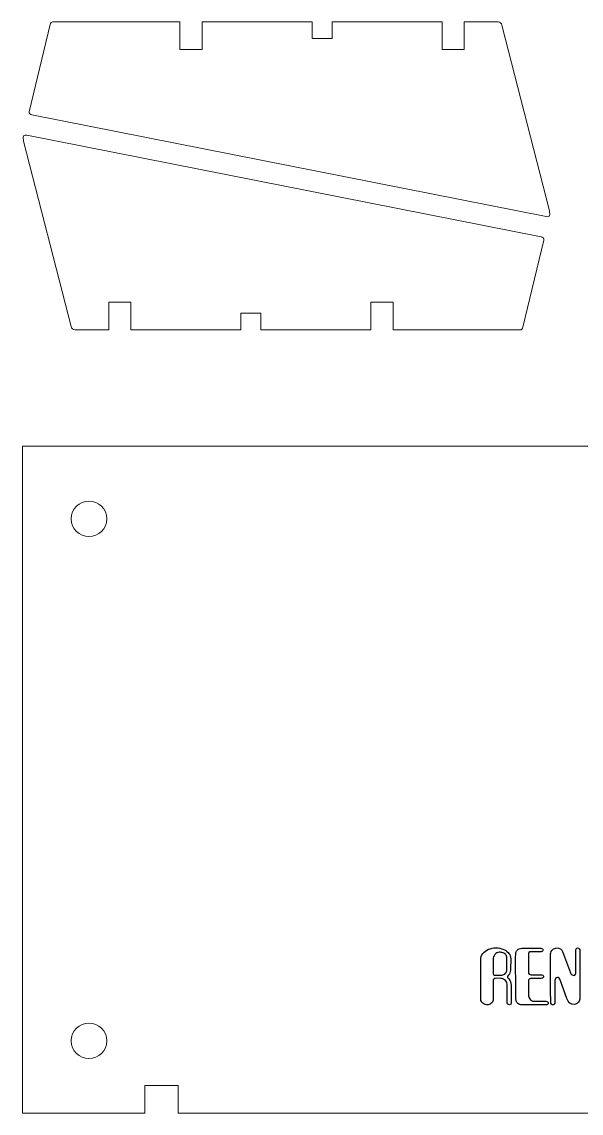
# Model space of a CAD drawing. Header units: millimetres. Extents: x -44 to 61, y -53 to 109.
# Drawn here: x -43.9 to 6.4, y 10.7 to 108.9 of the extents above; entities that cross this region are included whole.
import ezdxf

# ---------------------------------------------------------------- set-up
doc = ezdxf.new("R2010")
doc.units = ezdxf.units.MM
doc.header["$MEASUREMENT"] = 0
doc.layers.add('Layer 1', color=7, linetype='Continuous')

msp = doc.modelspace()

# ---------------------------------------------------------------- linework, layer by layer
at = {"layer": 'Layer 1', "color": 250, "lineweight": 20}
for centre in [(-37.873, 64.2107), (-37.873, 17.2443)]:
    msp.add_ellipse(centre, major_axis=(0, 1.6), ratio=1, dxfattribs=at)
for points, knots in [([(-43.0225, 100.5494), (-43.0225, 100.5494), (3.2904, 91.4122), (3.2904, 91.4122), (3.2904, 91.4122), (3.4785, 91.3752), (3.7389, 91.3463), (3.5794, 91.9342), (3.5794, 91.9342), (3.5794, 91.9342), (-0.6914, 108.6351), (-0.6914, 108.6351), (-0.6914, 108.6351), (-0.7493, 108.8171), (-0.8639, 108.9177), (-1.0417, 108.9192), (-1.0417, 108.9192), (-1.0417, 108.9192), (-4.0892, 108.928), (-4.0892, 108.928), (-4.0892, 108.928), (-4.0892, 108.928), (-4.0892, 106.4279), (-4.0892, 106.4279), (-4.0892, 106.4279), (-4.0892, 106.4279), (-6.0892, 106.4279), (-6.0892, 106.4279), (-6.0892, 106.4279), (-6.0892, 106.4279), (-6.0892, 108.928), (-6.0892, 108.928), (-6.0892, 108.928), (-6.0892, 108.928), (-15.9892, 108.928), (-15.9892, 108.928), (-15.9892, 108.928), (-15.9892, 108.928), (-15.9893, 107.428), (-15.9893, 107.428), (-15.9893, 107.428), (-15.9893, 107.428), (-17.7893, 107.428), (-17.7893, 107.428), (-17.7893, 107.428), (-17.7893, 107.428), (-17.7892, 108.928), (-17.7892, 108.928), (-17.7892, 108.928), (-17.7892, 108.928), (-27.6892, 108.928), (-27.6892, 108.928), (-27.6892, 108.928), (-27.6892, 108.928), (-27.6892, 106.4279), (-27.6892, 106.4279), (-27.6892, 106.4279), (-27.6892, 106.4279), (-29.6892, 106.4279), (-29.6892, 106.4279), (-29.6892, 106.4279), (-29.6892, 106.4279), (-29.6892, 108.928), (-29.6892, 108.928), (-29.6892, 108.928), (-29.6892, 108.928), (-41.1191, 108.9281), (-41.1191, 108.9281), (-41.1191, 108.9281), (-41.3004, 108.9275), (-41.3191, 108.8194), (-41.3612, 108.692), (-41.3612, 108.692), (-41.3612, 108.692), (-43.2575, 100.8418), (-43.2575, 100.8418), (-43.2575, 100.8418), (-43.2949, 100.7058), (-43.1586, 100.5761), (-43.0225, 100.5494)], [0, 0, 0, 0, 0.047619, 0.047619, 0.047619, 0.047619, 0.0952381, 0.0952381, 0.0952381, 0.0952381, 0.1428571, 0.1428571, 0.1428571, 0.1428571, 0.1904762, 0.1904762, 0.1904762, 0.1904762, 0.2380952, 0.2380952, 0.2380952, 0.2380952, 0.2857143, 0.2857143, 0.2857143, 0.2857143, 0.3333333, 0.3333333, 0.3333333, 0.3333333, 0.3809524, 0.3809524, 0.3809524, 0.3809524, 0.4285714, 0.4285714, 0.4285714, 0.4285714, 0.4761905, 0.4761905, 0.4761905, 0.4761905, 0.5238095, 0.5238095, 0.5238095, 0.5238095, 0.5714286, 0.5714286, 0.5714286, 0.5714286, 0.6190476, 0.6190476, 0.6190476, 0.6190476, 0.6666667, 0.6666667, 0.6666667, 0.6666667, 0.7142857, 0.7142857, 0.7142857, 0.7142857, 0.7619048, 0.7619048, 0.7619048, 0.7619048, 0.8095238, 0.8095238, 0.8095238, 0.8095238, 0.8571429, 0.8571429, 0.8571429, 0.8571429, 0.9047619, 0.9047619, 0.9047619, 0.9047619, 1, 1, 1, 1]), ([(2.8406, 89.5865), (2.8406, 89.5865), (-43.4723, 98.7237), (-43.4723, 98.7237), (-43.4723, 98.7237), (-43.6604, 98.7607), (-43.9208, 98.7896), (-43.7613, 98.2017), (-43.7613, 98.2017), (-43.7613, 98.2017), (-39.4905, 81.5008), (-39.4905, 81.5008), (-39.4905, 81.5008), (-39.4326, 81.3188), (-39.318, 81.2182), (-39.1402, 81.2167), (-39.1402, 81.2167), (-39.1402, 81.2167), (-36.0927, 81.2079), (-36.0927, 81.2079), (-36.0927, 81.2079), (-36.0927, 81.2079), (-36.0927, 83.708), (-36.0927, 83.708), (-36.0927, 83.708), (-36.0927, 83.708), (-34.0927, 83.708), (-34.0927, 83.708), (-34.0927, 83.708), (-34.0927, 83.708), (-34.0927, 81.2079), (-34.0927, 81.2079), (-34.0927, 81.2079), (-34.0927, 81.2079), (-24.1927, 81.2079), (-24.1927, 81.2079), (-24.1927, 81.2079), (-24.1927, 81.2079), (-24.1926, 82.7079), (-24.1926, 82.7079), (-24.1926, 82.7079), (-24.1926, 82.7079), (-22.3926, 82.7079), (-22.3926, 82.7079), (-22.3926, 82.7079), (-22.3926, 82.7079), (-22.3927, 81.2079), (-22.3927, 81.2079), (-22.3927, 81.2079), (-22.3927, 81.2079), (-12.4927, 81.2079), (-12.4927, 81.2079), (-12.4927, 81.2079), (-12.4927, 81.2079), (-12.4927, 83.708), (-12.4927, 83.708), (-12.4927, 83.708), (-12.4927, 83.708), (-10.4927, 83.708), (-10.4927, 83.708), (-10.4927, 83.708), (-10.4927, 83.708), (-10.4927, 81.2079), (-10.4927, 81.2079), (-10.4927, 81.2079), (-10.4927, 81.2079), (0.9372, 81.2078), (0.9372, 81.2078), (0.9372, 81.2078), (1.1185, 81.2084), (1.1372, 81.3165), (1.1793, 81.4439), (1.1793, 81.4439), (1.1793, 81.4439), (3.0756, 89.2941), (3.0756, 89.2941), (3.0756, 89.2941), (3.113, 89.4301), (2.9767, 89.5598), (2.8406, 89.5865)], [0, 0, 0, 0, 0.047619, 0.047619, 0.047619, 0.047619, 0.0952381, 0.0952381, 0.0952381, 0.0952381, 0.1428571, 0.1428571, 0.1428571, 0.1428571, 0.1904762, 0.1904762, 0.1904762, 0.1904762, 0.2380952, 0.2380952, 0.2380952, 0.2380952, 0.2857143, 0.2857143, 0.2857143, 0.2857143, 0.3333333, 0.3333333, 0.3333333, 0.3333333, 0.3809524, 0.3809524, 0.3809524, 0.3809524, 0.4285714, 0.4285714, 0.4285714, 0.4285714, 0.4761905, 0.4761905, 0.4761905, 0.4761905, 0.5238095, 0.5238095, 0.5238095, 0.5238095, 0.5714286, 0.5714286, 0.5714286, 0.5714286, 0.6190476, 0.6190476, 0.6190476, 0.6190476, 0.6666667, 0.6666667, 0.6666667, 0.6666667, 0.7142857, 0.7142857, 0.7142857, 0.7142857, 0.7619048, 0.7619048, 0.7619048, 0.7619048, 0.8095238, 0.8095238, 0.8095238, 0.8095238, 0.8571429, 0.8571429, 0.8571429, 0.8571429, 0.9047619, 0.9047619, 0.9047619, 0.9047619, 1, 1, 1, 1]), ([(61.1429, 70.7326), (61.1429, 70.7326), (-43.8571, 70.7326), (-43.8571, 70.7326), (-43.8571, 70.7326), (-43.8571, 70.7326), (-43.8571, 10.7326), (-43.8571, 10.7326), (-43.8571, 10.7326), (-43.8571, 10.7326), (-32.8571, 10.7326), (-32.8571, 10.7326), (-32.8571, 10.7326), (-32.8571, 10.7326), (-32.8571, 13.2326), (-32.8571, 13.2326), (-32.8571, 13.2326), (-32.8571, 13.2326), (-29.8571, 13.2326), (-29.8571, 13.2326), (-29.8571, 13.2326), (-29.8571, 13.2326), (-29.8571, 10.7326), (-29.8571, 10.7326), (-29.8571, 10.7326), (-29.8571, 10.7326), (47.1429, 10.7326), (47.1429, 10.7326), (47.1429, 10.7326), (47.1429, 10.7326), (47.1429, 13.2326), (47.1429, 13.2326), (47.1429, 13.2326), (47.1429, 13.2326), (50.1429, 13.2326), (50.1429, 13.2326), (50.1429, 13.2326), (50.1429, 13.2326), (50.1429, 10.7326), (50.1429, 10.7326), (50.1429, 10.7326), (50.1429, 10.7326), (61.1429, 10.7326), (61.1429, 10.7326), (61.1429, 10.7326), (61.1429, 10.7326), (61.1429, 70.7326), (61.1429, 70.7326)], [0, 0, 0, 0, 0.0769231, 0.0769231, 0.0769231, 0.0769231, 0.1538462, 0.1538462, 0.1538462, 0.1538462, 0.2307692, 0.2307692, 0.2307692, 0.2307692, 0.3076923, 0.3076923, 0.3076923, 0.3076923, 0.3846154, 0.3846154, 0.3846154, 0.3846154, 0.4615385, 0.4615385, 0.4615385, 0.4615385, 0.5384615, 0.5384615, 0.5384615, 0.5384615, 0.6153846, 0.6153846, 0.6153846, 0.6153846, 0.6923077, 0.6923077, 0.6923077, 0.6923077, 0.7692308, 0.7692308, 0.7692308, 0.7692308, 0.8461538, 0.8461538, 0.8461538, 0.8461538, 1, 1, 1, 1])]:
    msp.add_open_spline(points, degree=3, knots=knots, dxfattribs=at)
at = {"layer": 'Layer 1', "color": 242}
for points, knots in [([(-2.5946, 20.9661), (-2.5946, 20.8211), (-2.5321, 20.7047), (-2.4093, 20.6158), (-2.4093, 20.6158), (-2.2866, 20.528), (-2.1321, 20.4835), (-1.9458, 20.4835), (-1.9458, 20.4835), (-1.8146, 20.5047), (-1.7045, 20.5618), (-1.6156, 20.655), (-1.6156, 20.655), (-1.5267, 20.7481), (-1.4822, 20.8603), (-1.4822, 20.9915), (-1.4822, 20.9915), (-1.4822, 20.9915), (-1.4896, 22.4647), (-1.4896, 22.4647), (-1.4896, 22.4647), (-1.4896, 22.4827), (-1.4907, 22.5081), (-1.4928, 22.5409), (-1.4928, 22.5409), (-1.4949, 22.5737), (-1.496, 22.5991), (-1.496, 22.6171), (-1.496, 22.6171), (-1.496, 22.6975), (-1.4727, 22.7589), (-1.4261, 22.8013), (-1.4261, 22.8013), (-1.3753, 22.8478), (-1.2949, 22.8711), (-1.1848, 22.8711), (-1.1848, 22.8711), (-1.1848, 22.8711), (-0.7784, 22.8457), (-0.7784, 22.8457), (-0.7784, 22.8457), (-0.6779, 22.8415), (-0.5763, 22.8065), (-0.4736, 22.7441), (-0.4736, 22.7441), (-0.3085, 22.634), (-0.226, 22.4986), (-0.226, 22.3377), (-0.226, 22.3377), (-0.226, 22.3377), (-0.226, 20.6804), (-0.226, 20.6804), (-0.226, 20.6804), (-0.226, 20.6264), (-0.2048, 20.5819), (-0.1636, 20.5449), (-0.1636, 20.5449), (-0.1212, 20.5078), (-0.0725, 20.4899), (-0.0164, 20.4899), (-0.0164, 20.4899), (0.0291, 20.4962), (0.0661, 20.5174), (0.0968, 20.5534), (0.0968, 20.5534), (0.1264, 20.5893), (0.1412, 20.6317), (0.1412, 20.6804), (0.1412, 20.6804), (0.1412, 20.6804), (0.1349, 22.2615), (0.1349, 22.2615), (0.1349, 22.2615), (0.1349, 22.4626), (0.0672, 22.6489), (-0.0683, 22.8203), (-0.0683, 22.8203), (-0.0768, 22.833), (-0.1011, 22.8521), (-0.1392, 22.8785), (-0.1392, 22.8785), (-0.1773, 22.905), (-0.2006, 22.9314), (-0.2069, 22.96), (-0.2069, 22.96), (-0.2069, 23.0108), (-0.1794, 23.0648), (-0.1233, 23.123), (-0.1233, 23.123), (-0.0662, 23.1801), (-0.0334, 23.2214), (-0.0228, 23.2468), (-0.0228, 23.2468), (0.0481, 23.4077), (0.0841, 23.5558), (0.0841, 23.6903), (0.0841, 23.6903), (0.0841, 23.6903), (0.0968, 24.6311), (0.0968, 24.6311), (0.0968, 24.6311), (0.0968, 24.8131), (0.0439, 24.9719), (-0.0598, 25.1074), (-0.0598, 25.1074), (-0.1646, 25.2428), (-0.3011, 25.3508), (-0.4715, 25.4302), (-0.4715, 25.4302), (-0.6419, 25.5106), (-0.8292, 25.5656), (-1.0324, 25.5953), (-1.0324, 25.5953), (-1.079, 25.6037), (-1.151, 25.608), (-1.2483, 25.608), (-1.2483, 25.608), (-1.4769, 25.608), (-1.695, 25.5635), (-1.9045, 25.4746), (-1.9045, 25.4746), (-2.113, 25.3857), (-2.2823, 25.2587), (-2.4115, 25.0936), (-2.4115, 25.0936), (-2.5416, 24.9296), (-2.6062, 24.7412), (-2.6062, 24.5285), (-2.6062, 24.5285), (-2.6062, 24.5285), (-2.5998, 21.2773), (-2.5998, 21.2773), (-2.5998, 21.2773), (-2.5998, 21.2773), (-2.5946, 20.9661), (-2.5946, 20.9661)], [0, 0, 0, 0, 0.0285714, 0.0285714, 0.0285714, 0.0285714, 0.0571429, 0.0571429, 0.0571429, 0.0571429, 0.0857143, 0.0857143, 0.0857143, 0.0857143, 0.1142857, 0.1142857, 0.1142857, 0.1142857, 0.1428571, 0.1428571, 0.1428571, 0.1428571, 0.1714286, 0.1714286, 0.1714286, 0.1714286, 0.2, 0.2, 0.2, 0.2, 0.2285714, 0.2285714, 0.2285714, 0.2285714, 0.2571429, 0.2571429, 0.2571429, 0.2571429, 0.2857143, 0.2857143, 0.2857143, 0.2857143, 0.3142857, 0.3142857, 0.3142857, 0.3142857, 0.3428571, 0.3428571, 0.3428571, 0.3428571, 0.3714286, 0.3714286, 0.3714286, 0.3714286, 0.4, 0.4, 0.4, 0.4, 0.4285714, 0.4285714, 0.4285714, 0.4285714, 0.4571429, 0.4571429, 0.4571429, 0.4571429, 0.4857143, 0.4857143, 0.4857143, 0.4857143, 0.5142857, 0.5142857, 0.5142857, 0.5142857, 0.5428571, 0.5428571, 0.5428571, 0.5428571, 0.5714286, 0.5714286, 0.5714286, 0.5714286, 0.6, 0.6, 0.6, 0.6, 0.6285714, 0.6285714, 0.6285714, 0.6285714, 0.6571429, 0.6571429, 0.6571429, 0.6571429, 0.6857143, 0.6857143, 0.6857143, 0.6857143, 0.7142857, 0.7142857, 0.7142857, 0.7142857, 0.7428571, 0.7428571, 0.7428571, 0.7428571, 0.7714286, 0.7714286, 0.7714286, 0.7714286, 0.8, 0.8, 0.8, 0.8, 0.8285714, 0.8285714, 0.8285714, 0.8285714, 0.8571429, 0.8571429, 0.8571429, 0.8571429, 0.8857143, 0.8857143, 0.8857143, 0.8857143, 0.9142857, 0.9142857, 0.9142857, 0.9142857, 0.9428571, 0.9428571, 0.9428571, 0.9428571, 1, 1, 1, 1]), ([(0.5551, 21.1249), (0.5551, 21.0031), (0.5667, 20.9037), (0.5921, 20.8253), (0.5921, 20.8253), (0.6165, 20.747), (0.6683, 20.6761), (0.7456, 20.6105), (0.7456, 20.6105), (0.8525, 20.5216), (0.9774, 20.4771), (1.1203, 20.4771), (1.1203, 20.4771), (1.1203, 20.4771), (3.2729, 20.4771), (3.2729, 20.4771), (3.2729, 20.4771), (3.3248, 20.4771), (3.3703, 20.492), (3.4105, 20.5216), (3.4105, 20.5216), (3.4496, 20.5523), (3.4698, 20.5893), (3.4698, 20.6348), (3.4698, 20.6348), (3.4698, 20.6846), (3.4496, 20.7248), (3.4094, 20.7555), (3.4094, 20.7555), (3.3692, 20.7862), (3.3216, 20.801), (3.2666, 20.801), (3.2666, 20.801), (3.2666, 20.801), (2.1299, 20.801), (2.1299, 20.801), (2.1299, 20.801), (2.0812, 20.801), (2.0452, 20.8095), (2.0198, 20.8264), (2.0198, 20.8264), (1.9955, 20.8433), (1.9489, 20.8814), (1.8823, 20.9407), (1.8823, 20.9407), (1.7648, 21.0518), (1.7055, 21.1672), (1.7055, 21.29), (1.7055, 21.29), (1.7055, 21.29), (1.6918, 22.5282), (1.6918, 22.5282), (1.6918, 22.5282), (1.6918, 22.6679), (1.7172, 22.7589), (1.769, 22.8013), (1.769, 22.8013), (1.8198, 22.8351), (1.9087, 22.8521), (2.0357, 22.8521), (2.0357, 22.8521), (2.0357, 22.8521), (2.8485, 22.8521), (2.8485, 22.8521), (2.8485, 22.8521), (2.9014, 22.8521), (2.9491, 22.8711), (2.9903, 22.9092), (2.9903, 22.9092), (3.0305, 22.9473), (3.0507, 22.9939), (3.0507, 23.0489), (3.0507, 23.0489), (3.0464, 23.142), (2.9649, 23.1886), (2.8094, 23.1886), (2.8094, 23.1886), (2.8094, 23.1886), (1.9458, 23.1886), (1.9458, 23.1886), (1.9458, 23.1886), (1.8621, 23.1886), (1.7986, 23.2055), (1.7553, 23.2394), (1.7553, 23.2394), (1.7129, 23.2786), (1.6918, 23.3558), (1.6918, 23.4744), (1.6918, 23.4744), (1.6918, 23.4744), (1.6854, 24.9285), (1.6854, 24.9285), (1.6854, 24.9285), (1.6854, 25.0671), (1.6981, 25.1529), (1.7235, 25.1825), (1.7235, 25.1825), (1.7658, 25.2333), (1.8494, 25.2587), (1.9722, 25.2587), (1.9722, 25.2587), (1.9722, 25.2587), (2.8358, 25.2587), (2.8358, 25.2587), (2.8358, 25.2587), (2.8813, 25.2587), (2.9205, 25.2746), (2.9554, 25.3074), (2.9554, 25.3074), (2.9893, 25.3391), (3.0062, 25.3783), (3.0062, 25.4238), (3.0062, 25.4238), (3.0062, 25.4683), (2.9861, 25.5042), (2.9448, 25.5307), (2.9448, 25.5307), (2.9035, 25.5572), (2.857, 25.5699), (2.803, 25.5699), (2.803, 25.5699), (2.803, 25.5699), (1.1086, 25.5699), (1.1086, 25.5699), (1.1086, 25.5699), (0.935, 25.5699), (0.7922, 25.5148), (0.6821, 25.4037), (0.6821, 25.4037), (0.6207, 25.3381), (0.5826, 25.2629), (0.5667, 25.1793), (0.5667, 25.1793), (0.5509, 25.0957), (0.5424, 24.9825), (0.5424, 24.8396), (0.5424, 24.8396), (0.5424, 24.8396), (0.5488, 21.5884), (0.5488, 21.5884), (0.5488, 21.5884), (0.5488, 21.5884), (0.5551, 21.1249), (0.5551, 21.1249)], [0, 0, 0, 0, 0.027027, 0.027027, 0.027027, 0.027027, 0.0540541, 0.0540541, 0.0540541, 0.0540541, 0.0810811, 0.0810811, 0.0810811, 0.0810811, 0.1081081, 0.1081081, 0.1081081, 0.1081081, 0.1351351, 0.1351351, 0.1351351, 0.1351351, 0.1621622, 0.1621622, 0.1621622, 0.1621622, 0.1891892, 0.1891892, 0.1891892, 0.1891892, 0.2162162, 0.2162162, 0.2162162, 0.2162162, 0.2432432, 0.2432432, 0.2432432, 0.2432432, 0.2702703, 0.2702703, 0.2702703, 0.2702703, 0.2972973, 0.2972973, 0.2972973, 0.2972973, 0.3243243, 0.3243243, 0.3243243, 0.3243243, 0.3513514, 0.3513514, 0.3513514, 0.3513514, 0.3783784, 0.3783784, 0.3783784, 0.3783784, 0.4054054, 0.4054054, 0.4054054, 0.4054054, 0.4324324, 0.4324324, 0.4324324, 0.4324324, 0.4594595, 0.4594595, 0.4594595, 0.4594595, 0.4864865, 0.4864865, 0.4864865, 0.4864865, 0.5135135, 0.5135135, 0.5135135, 0.5135135, 0.5405405, 0.5405405, 0.5405405, 0.5405405, 0.5675676, 0.5675676, 0.5675676, 0.5675676, 0.5945946, 0.5945946, 0.5945946, 0.5945946, 0.6216216, 0.6216216, 0.6216216, 0.6216216, 0.6486486, 0.6486486, 0.6486486, 0.6486486, 0.6756757, 0.6756757, 0.6756757, 0.6756757, 0.7027027, 0.7027027, 0.7027027, 0.7027027, 0.7297297, 0.7297297, 0.7297297, 0.7297297, 0.7567568, 0.7567568, 0.7567568, 0.7567568, 0.7837838, 0.7837838, 0.7837838, 0.7837838, 0.8108108, 0.8108108, 0.8108108, 0.8108108, 0.8378378, 0.8378378, 0.8378378, 0.8378378, 0.8648649, 0.8648649, 0.8648649, 0.8648649, 0.8918919, 0.8918919, 0.8918919, 0.8918919, 0.9189189, 0.9189189, 0.9189189, 0.9189189, 0.9459459, 0.9459459, 0.9459459, 0.9459459, 1, 1, 1, 1]), ([(3.6983, 20.7047), (3.6983, 20.6454), (3.7195, 20.5925), (3.7608, 20.5459), (3.7608, 20.5459), (3.8031, 20.5004), (3.8582, 20.4771), (3.9259, 20.4771), (3.9259, 20.4771), (4.0243, 20.493), (4.073, 20.5756), (4.073, 20.7248), (4.073, 20.7248), (4.073, 20.7248), (4.073, 22.6679), (4.073, 22.6679), (4.073, 22.6679), (4.073, 22.7399), (4.0942, 22.8034), (4.1354, 22.8573), (4.1354, 22.8573), (4.1767, 22.9103), (4.2318, 22.941), (4.3016, 22.9473), (4.3016, 22.9473), (4.4159, 22.9473), (4.509, 22.8457), (4.5799, 22.6436), (4.5799, 22.6436), (4.5799, 22.6436), (5.1641, 21.0412), (5.1641, 21.0412), (5.1641, 21.0412), (5.2922, 20.6856), (5.5113, 20.5078), (5.8245, 20.5078), (5.8245, 20.5078), (5.9759, 20.528), (6.0965, 20.5946), (6.1865, 20.7079), (6.1865, 20.7079), (6.2765, 20.8222), (6.3209, 20.9566), (6.3209, 21.1132), (6.3209, 21.1132), (6.3209, 21.1132), (6.3209, 24.3644), (6.3209, 24.3644), (6.3209, 24.3644), (6.3209, 24.3644), (6.3209, 25.3159), (6.3209, 25.3159), (6.3209, 25.3159), (6.3209, 25.3868), (6.3008, 25.4503), (6.2616, 25.5085), (6.2616, 25.5085), (6.2225, 25.5667), (6.1696, 25.5953), (6.1039, 25.5953), (6.1039, 25.5953), (6.0108, 25.5815), (5.9642, 25.4852), (5.9642, 25.3042), (5.9642, 25.3042), (5.9642, 25.3042), (5.9642, 23.4807), (5.9642, 23.4807), (5.9642, 23.4807), (5.9642, 23.2659), (5.9134, 23.1484), (5.8129, 23.1251), (5.8129, 23.1251), (5.6573, 23.1251), (5.5515, 23.2013), (5.4943, 23.3526), (5.4943, 23.3526), (5.4943, 23.3526), (4.7588, 25.2651), (4.7588, 25.2651), (4.7588, 25.2651), (4.6805, 25.4788), (4.5207, 25.5889), (4.2762, 25.5953), (4.2762, 25.5953), (4.1206, 25.5953), (3.9841, 25.5445), (3.8677, 25.4418), (3.8677, 25.4418), (3.7502, 25.3391), (3.692, 25.2132), (3.692, 25.0619), (3.692, 25.0619), (3.692, 25.0619), (3.692, 21.8107), (3.692, 21.8107), (3.692, 21.8107), (3.692, 21.8107), (3.6983, 20.7047), (3.6983, 20.7047)], [0, 0, 0, 0, 0.0384615, 0.0384615, 0.0384615, 0.0384615, 0.0769231, 0.0769231, 0.0769231, 0.0769231, 0.1153846, 0.1153846, 0.1153846, 0.1153846, 0.1538462, 0.1538462, 0.1538462, 0.1538462, 0.1923077, 0.1923077, 0.1923077, 0.1923077, 0.2307692, 0.2307692, 0.2307692, 0.2307692, 0.2692308, 0.2692308, 0.2692308, 0.2692308, 0.3076923, 0.3076923, 0.3076923, 0.3076923, 0.3461538, 0.3461538, 0.3461538, 0.3461538, 0.3846154, 0.3846154, 0.3846154, 0.3846154, 0.4230769, 0.4230769, 0.4230769, 0.4230769, 0.4615385, 0.4615385, 0.4615385, 0.4615385, 0.5, 0.5, 0.5, 0.5, 0.5384615, 0.5384615, 0.5384615, 0.5384615, 0.5769231, 0.5769231, 0.5769231, 0.5769231, 0.6153846, 0.6153846, 0.6153846, 0.6153846, 0.6538462, 0.6538462, 0.6538462, 0.6538462, 0.6923077, 0.6923077, 0.6923077, 0.6923077, 0.7307692, 0.7307692, 0.7307692, 0.7307692, 0.7692308, 0.7692308, 0.7692308, 0.7692308, 0.8076923, 0.8076923, 0.8076923, 0.8076923, 0.8461538, 0.8461538, 0.8461538, 0.8461538, 0.8846154, 0.8846154, 0.8846154, 0.8846154, 0.9230769, 0.9230769, 0.9230769, 0.9230769, 1, 1, 1, 1]), ([(-1.4896, 24.5549), (-1.4896, 24.7274), (-1.4378, 24.8766), (-1.3341, 25.0026), (-1.3341, 25.0026), (-1.2304, 25.1285), (-1.0959, 25.1994), (-0.9308, 25.2153), (-0.9308, 25.2153), (-0.806, 25.2153), (-0.6906, 25.1941), (-0.5858, 25.1529), (-0.5858, 25.1529), (-0.4811, 25.1116), (-0.3985, 25.0523), (-0.3371, 24.974), (-0.3371, 24.974), (-0.2768, 24.8957), (-0.2461, 24.8068), (-0.2461, 24.7063), (-0.2461, 24.7063), (-0.2461, 24.7063), (-0.2461, 23.6193), (-0.2461, 23.6193), (-0.2461, 23.6193), (-0.2461, 23.5156), (-0.2884, 23.414), (-0.3731, 23.3156), (-0.3731, 23.3156), (-0.4599, 23.2151), (-0.5647, 23.1643), (-0.6895, 23.1643), (-0.6895, 23.1643), (-0.6895, 23.1643), (-1.2092, 23.1505), (-1.2092, 23.1505), (-1.2092, 23.1505), (-1.3235, 23.1505), (-1.4007, 23.1674), (-1.4388, 23.2013), (-1.4388, 23.2013), (-1.4727, 23.2394), (-1.4896, 23.3071), (-1.4896, 23.4045), (-1.4896, 23.4045), (-1.4896, 23.4045), (-1.4896, 24.5549), (-1.4896, 24.5549)], [0, 0, 0, 0, 0.0769231, 0.0769231, 0.0769231, 0.0769231, 0.1538462, 0.1538462, 0.1538462, 0.1538462, 0.2307692, 0.2307692, 0.2307692, 0.2307692, 0.3076923, 0.3076923, 0.3076923, 0.3076923, 0.3846154, 0.3846154, 0.3846154, 0.3846154, 0.4615385, 0.4615385, 0.4615385, 0.4615385, 0.5384615, 0.5384615, 0.5384615, 0.5384615, 0.6153846, 0.6153846, 0.6153846, 0.6153846, 0.6923077, 0.6923077, 0.6923077, 0.6923077, 0.7692308, 0.7692308, 0.7692308, 0.7692308, 0.8461538, 0.8461538, 0.8461538, 0.8461538, 1, 1, 1, 1])]:
    msp.add_open_spline(points, degree=3, knots=knots, dxfattribs=at)

doc.saveas('drawing.dxf')
